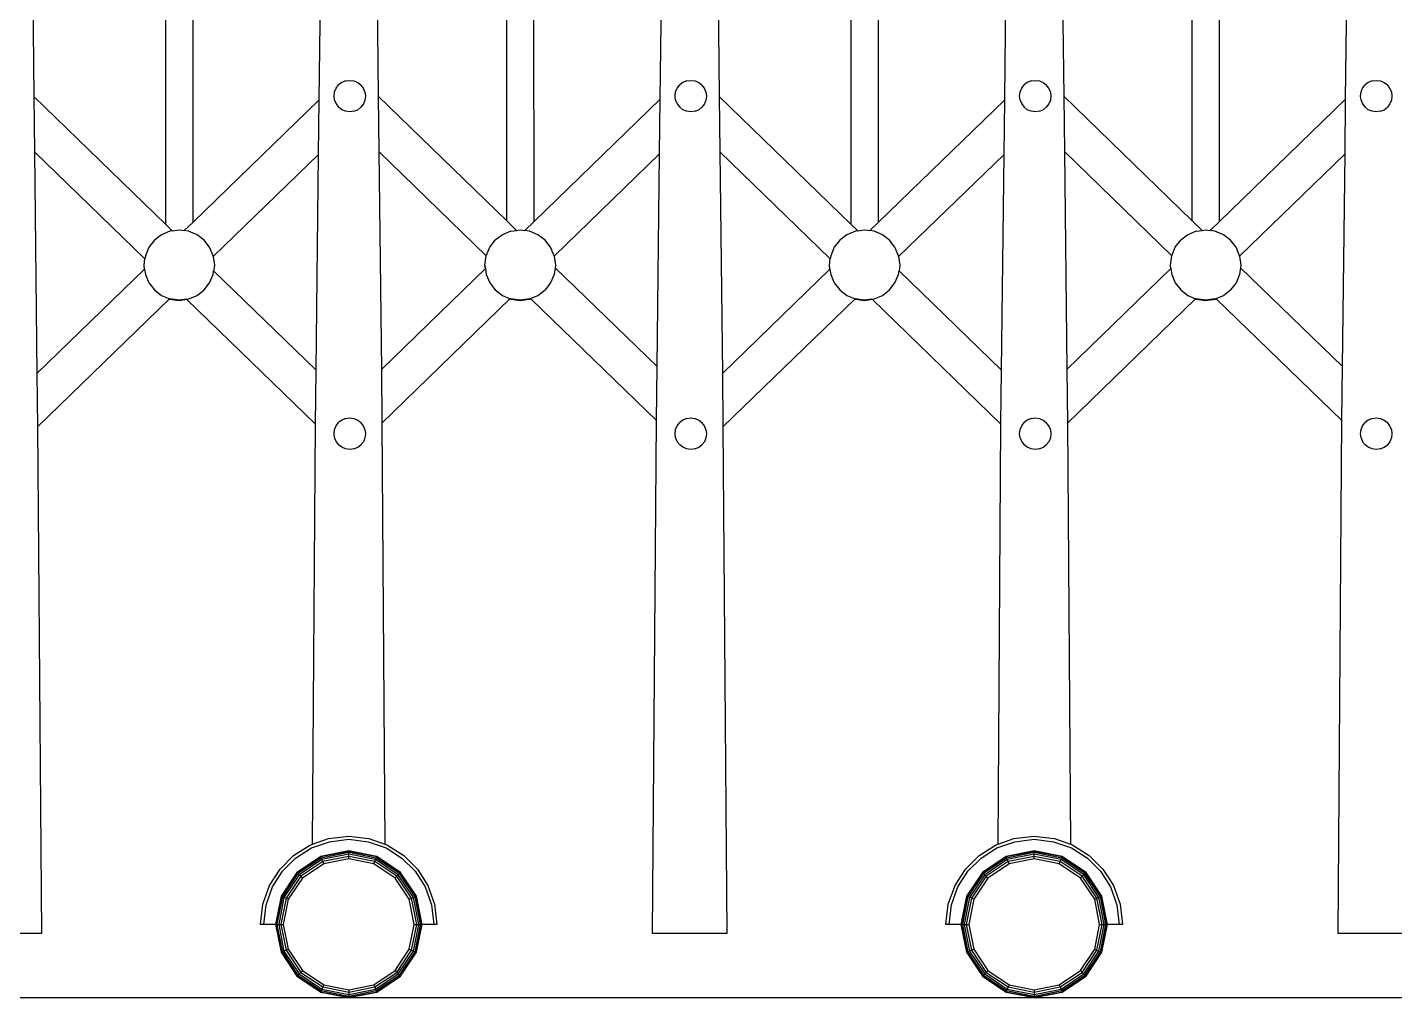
# Model space of a CAD drawing. Extents: x -4210259 to 293730, y -7499 to 868879.
# Drawn here: x -2198534 to -2197488, y 516937 to 517679 of the extents above; entities that cross this region are included whole.
import ezdxf

# ---------------------------------------------------------------- set-up
doc = ezdxf.new("R2010")
doc.units = 0
doc.header["$LTSCALE"] = 1000
doc.header["$MEASUREMENT"] = 0
doc.layers.add('A-SFCE', color=30, linetype='Continuous')

# ---------------------------------------------------------------- blocks, each defined once
blk = doc.blocks.new('A$C4A4B1E4B')
at = {"color": 250}
for p, q in [((-2369.8, 607.3), (-2369.9, 913.7)), ((-2349, 609.2), (-2349.1, 913.9)), ((-2109.1, 610.1), (-2109.2, 916.4)), ((-2088.3, 609.6), (-2088.4, 916.8)), ((-1845.7, 607.3), (-1845.8, 913.7)), ((-1824.9, 609.2), (-1825, 913.9)), ((-1585, 610.1), (-1585.1, 916.4)), ((-1564.2, 609.6), (-1564.3, 916.8)), ((-2252.5, 702.7), (-2251.2, 819)), ((-2208.7, 820), (-2207.4, 705.4)), ((-1991.8, 703.2), (-1990.4, 821.8)), ((-1728.4, 702.7), (-1727.1, 819)), ((-1684.6, 820), (-1683.3, 705.4)), ((-1467.7, 703.2), (-1466.3, 821.8)), ((-2472, 814.7), (-2470.8, 705.1)), ((-1947.9, 814.7), (-1946.7, 705.1)), ((-2240.8, 708.7), (-2239.5, 711.6)), ((-2239.5, 711.6), (-2237.7, 714)), ((-2235.2, 715.9), (-2237.7, 714)), ((-2232.4, 717.1), (-2235.2, 715.9)), ((-2232.4, 717.1), (-2229.2, 717.5)), ((-2229.2, 717.5), (-2226, 717.1)), ((-2226, 717.1), (-2223.1, 715.9)), ((-2223.1, 715.9), (-2220.7, 714)), ((-2218.8, 711.6), (-2220.7, 714)), ((-2217.6, 708.7), (-2218.8, 711.6)), ((-1980, 708.7), (-1978.8, 711.6)), ((-1978.8, 711.6), (-1976.9, 714)), ((-1974.5, 715.9), (-1976.9, 714)), ((-1971.6, 717.1), (-1974.5, 715.9)), ((-1971.6, 717.1), (-1968.4, 717.5)), ((-1968.4, 717.5), (-1965.2, 717.1)), ((-1965.2, 717.1), (-1962.4, 715.9)), ((-1962.4, 715.9), (-1959.9, 714)), ((-1958, 711.6), (-1959.9, 714)), ((-1956.8, 708.7), (-1958, 711.6)), ((-1716.6, 708.7), (-1715.4, 711.6)), ((-1715.4, 711.6), (-1713.6, 714)), ((-1711.1, 715.9), (-1713.6, 714)), ((-1708.2, 717.1), (-1711.1, 715.9)), ((-1708.2, 717.1), (-1705.1, 717.5)), ((-1705.1, 717.5), (-1701.9, 717.1)), ((-1701.9, 717.1), (-1699, 715.9)), ((-1699, 715.9), (-1696.6, 714)), ((-1694.7, 711.6), (-1696.6, 714)), ((-1693.5, 708.7), (-1694.7, 711.6)), ((-1455.9, 708.7), (-1454.7, 711.6)), ((-1454.7, 711.6), (-1452.8, 714)), ((-1450.4, 715.9), (-1452.8, 714)), ((-1447.5, 717.1), (-1450.4, 715.9)), ((-1447.5, 717.1), (-1444.3, 717.5)), ((-1444.3, 717.5), (-1441.1, 717.1)), ((-1441.1, 717.1), (-1438.2, 715.9)), ((-1438.2, 715.9), (-1435.8, 714)), ((-1433.9, 711.6), (-1435.8, 714)), ((-1432.7, 708.7), (-1433.9, 711.6)), ((-2470.8, 705.1), (-2369.8, 607.3)), ((-2470.8, 705.1), (-2470.3, 662.9)), ((-2349, 609.2), (-2252.5, 702.7)), ((-2253, 660.9), (-2252.5, 702.7)), ((-2241.2, 705.5), (-2240.8, 708.7)), ((-2240.8, 702.3), (-2241.2, 705.5)), ((-2240.8, 702.3), (-2239.5, 699.5)), ((-2217.6, 702.3), (-2218.8, 699.5)), ((-2217.6, 708.7), (-2217.1, 705.5)), ((-2217.1, 705.5), (-2217.6, 702.3)), ((-2207.4, 705.4), (-2109.1, 610.1)), ((-2207.4, 705.4), (-2206.9, 663.2)), ((-2088.3, 609.6), (-1991.8, 703.2)), ((-1992.3, 661.3), (-1991.8, 703.2)), ((-1980.4, 705.5), (-1980, 708.7)), ((-1980, 702.3), (-1980.4, 705.5)), ((-1980, 702.3), (-1978.8, 699.5)), ((-1956.8, 702.3), (-1958, 699.5)), ((-1956.8, 708.7), (-1956.4, 705.5)), ((-1956.4, 705.5), (-1956.8, 702.3)), ((-1946.7, 705.1), (-1845.7, 607.3)), ((-1946.7, 705.1), (-1946.2, 662.9)), ((-1824.9, 609.2), (-1728.4, 702.7)), ((-1728.9, 660.9), (-1728.4, 702.7)), ((-1717.1, 705.5), (-1716.6, 708.7)), ((-1716.6, 702.3), (-1717.1, 705.5)), ((-1716.6, 702.3), (-1715.4, 699.5)), ((-1693.5, 702.3), (-1694.7, 699.5)), ((-1693.5, 708.7), (-1693, 705.5)), ((-1693, 705.5), (-1693.5, 702.3)), ((-1683.3, 705.4), (-1585, 610.1)), ((-1683.3, 705.4), (-1682.8, 663.2)), ((-1564.2, 609.6), (-1467.7, 703.2)), ((-1468.1, 661.3), (-1467.7, 703.2)), ((-1456.3, 705.5), (-1455.9, 708.7)), ((-1455.9, 702.3), (-1456.3, 705.5)), ((-1455.9, 702.3), (-1454.7, 699.5)), ((-1432.7, 702.3), (-1433.9, 699.5)), ((-1432.7, 708.7), (-1432.3, 705.5)), ((-1432.3, 705.5), (-1432.7, 702.3)), ((-2239.5, 699.5), (-2237.7, 697)), ((-2235.2, 695.1), (-2237.7, 697)), ((-2232.4, 693.9), (-2235.2, 695.1)), ((-2229.2, 693.5), (-2232.4, 693.9)), ((-2226, 693.9), (-2229.2, 693.5)), ((-2226, 693.9), (-2223.1, 695.1)), ((-2223.1, 695.1), (-2220.7, 697)), ((-2218.8, 699.5), (-2220.7, 697)), ((-1978.8, 699.5), (-1976.9, 697)), ((-1974.5, 695.1), (-1976.9, 697)), ((-1971.6, 693.9), (-1974.5, 695.1)), ((-1968.4, 693.5), (-1971.6, 693.9)), ((-1965.2, 693.9), (-1968.4, 693.5)), ((-1965.2, 693.9), (-1962.4, 695.1)), ((-1962.4, 695.1), (-1959.9, 697)), ((-1958, 699.5), (-1959.9, 697)), ((-1715.4, 699.5), (-1713.6, 697)), ((-1711.1, 695.1), (-1713.6, 697)), ((-1708.2, 693.9), (-1711.1, 695.1)), ((-1705.1, 693.5), (-1708.2, 693.9)), ((-1701.9, 693.9), (-1705.1, 693.5)), ((-1701.9, 693.9), (-1699, 695.1)), ((-1699, 695.1), (-1696.6, 697)), ((-1694.7, 699.5), (-1696.6, 697)), ((-1454.7, 699.5), (-1452.8, 697)), ((-1450.4, 695.1), (-1452.8, 697)), ((-1447.5, 693.9), (-1450.4, 695.1)), ((-1444.3, 693.5), (-1447.5, 693.9)), ((-1441.1, 693.9), (-1444.3, 693.5)), ((-1441.1, 693.9), (-1438.2, 695.1)), ((-1438.2, 695.1), (-1435.8, 697)), ((-1433.9, 699.5), (-1435.8, 697)), ((-2385.9, 581), (-2470.3, 662.9)), ((-2470.3, 662.9), (-2468.4, 493.5)), ((-2253, 660.9), (-2333.6, 582.8)), ((-2254.9, 495.9), (-2253, 660.9)), ((-2124.8, 583.5), (-2206.9, 663.2)), ((-2206.9, 663.2), (-2205, 496.5)), ((-1992.3, 661.3), (-2072.9, 583.2)), ((-1994.1, 498.7), (-1992.3, 661.3)), ((-1861.8, 581), (-1946.2, 662.9)), ((-1946.2, 662.9), (-1944.3, 493.5)), ((-1728.9, 660.9), (-1809.5, 582.8)), ((-1730.8, 495.9), (-1728.9, 660.9)), ((-1600.7, 583.5), (-1682.8, 663.2)), ((-1682.8, 663.2), (-1680.9, 496.5)), ((-1468.1, 661.3), (-1548.8, 583.2)), ((-1470, 498.7), (-1468.1, 661.3)), ((-2369.8, 607.3), (-2364.9, 602.5)), ((-2355.7, 602.7), (-2349, 609.2)), ((-2109.1, 610.1), (-2101.6, 602.8)), ((-2088.3, 609.6), (-2095.4, 602.7)), ((-1845.7, 607.3), (-1840.8, 602.5)), ((-1831.6, 602.7), (-1824.9, 609.2)), ((-1585, 610.1), (-1577.5, 602.8)), ((-1564.2, 609.6), (-1571.3, 602.7)), ((-2373.2, 599.5), (-2378.6, 595.3)), ((-2366.7, 602.2), (-2373.2, 599.5)), ((-2364.9, 602.5), (-2366.7, 602.2)), ((-2364.9, 602.5), (-2359.6, 603.2)), ((-2359.6, 603.2), (-2355.7, 602.7)), ((-2352.5, 602.2), (-2355.7, 602.7)), ((-2346, 599.5), (-2352.5, 602.2)), ((-2340.6, 595.3), (-2346, 599.5)), ((-2112.4, 599.5), (-2117.9, 595.3)), ((-2106, 602.2), (-2112.4, 599.5)), ((-2106, 602.2), (-2101.6, 602.8)), ((-2101.6, 602.8), (-2098.9, 603.2)), ((-2098.9, 603.2), (-2095.4, 602.7)), ((-2091.7, 602.2), (-2095.4, 602.7)), ((-2085.3, 599.5), (-2091.7, 602.2)), ((-2079.8, 595.3), (-2085.3, 599.5)), ((-1849.1, 599.5), (-1854.5, 595.3)), ((-1842.6, 602.2), (-1849.1, 599.5)), ((-1840.8, 602.5), (-1842.6, 602.2)), ((-1840.8, 602.5), (-1835.5, 603.2)), ((-1835.5, 603.2), (-1831.6, 602.7)), ((-1828.3, 602.2), (-1831.6, 602.7)), ((-1821.9, 599.5), (-1828.3, 602.2)), ((-1816.5, 595.3), (-1821.9, 599.5)), ((-1588.3, 599.5), (-1593.8, 595.3)), ((-1581.9, 602.2), (-1588.3, 599.5)), ((-1581.9, 602.2), (-1577.5, 602.8)), ((-1577.5, 602.8), (-1574.8, 603.2)), ((-1574.8, 603.2), (-1571.3, 602.7)), ((-1567.6, 602.2), (-1571.3, 602.7)), ((-1561.2, 599.5), (-1567.6, 602.2)), ((-1555.7, 595.3), (-1561.2, 599.5)), ((-2382.8, 589.9), (-2385.5, 583.4)), ((-2378.6, 595.3), (-2382.8, 589.9)), ((-2336.4, 589.9), (-2340.6, 595.3)), ((-2333.7, 583.4), (-2336.4, 589.9)), ((-2124.8, 583.5), (-2122.1, 589.9)), ((-2122.1, 589.9), (-2117.9, 595.3)), ((-2075.6, 589.9), (-2079.8, 595.3)), ((-2072.9, 583.4), (-2075.6, 589.9)), ((-1858.7, 589.9), (-1861.4, 583.4)), ((-1854.5, 595.3), (-1858.7, 589.9)), ((-1812.3, 589.9), (-1816.5, 595.3)), ((-1809.5, 583.4), (-1812.3, 589.9)), ((-1600.7, 583.5), (-1598, 589.9)), ((-1598, 589.9), (-1593.8, 595.3)), ((-1551.5, 589.9), (-1555.7, 595.3)), ((-1548.8, 583.4), (-1551.5, 589.9)), ((-2386.5, 576.3), (-2385.9, 581)), ((-2386.5, 576.1), (-2386.5, 576.3)), ((-2386.5, 576), (-2386.5, 576.1)), ((-2386.1, 573.3), (-2386.5, 576.1)), ((-2386.1, 573.2), (-2386.5, 576)), ((-2385.5, 583.4), (-2385.9, 581)), ((-2333.6, 582.8), (-2333.7, 583.4)), ((-2333.6, 582.8), (-2332.7, 576.3)), ((-2332.7, 576.1), (-2333.3, 571.8)), ((-2332.7, 576), (-2333.3, 571.8)), ((-2332.7, 576.3), (-2332.7, 576.1)), ((-2332.7, 576.1), (-2332.7, 576)), ((-2125.8, 576.3), (-2124.8, 583.4)), ((-2125.7, 576.1), (-2125.8, 576.3)), ((-2125.8, 576), (-2125.7, 576.1)), ((-2125.4, 573.6), (-2125.8, 576)), ((-2125.4, 573.6), (-2125.7, 576.1)), ((-2124.8, 583.4), (-2124.8, 583.5)), ((-2072.9, 583.2), (-2072.9, 583.4)), ((-2072.9, 583.2), (-2072, 576.3)), ((-2072, 576.1), (-2072.2, 574.3)), ((-2072, 576), (-2072.2, 574.3)), ((-2072, 576.3), (-2072, 576.1)), ((-2072, 576.1), (-2072, 576)), ((-1862.4, 576.3), (-1861.8, 581)), ((-1862.4, 576.1), (-1862.4, 576.3)), ((-1862.4, 576), (-1862.4, 576.1)), ((-1862, 573.3), (-1862.4, 576.1)), ((-1862, 573.2), (-1862.4, 576)), ((-1861.4, 583.4), (-1861.8, 581)), ((-1809.5, 582.8), (-1809.5, 583.4)), ((-1809.5, 582.8), (-1808.6, 576.3)), ((-1808.6, 576.1), (-1809.2, 571.8)), ((-1808.6, 576), (-1809.2, 571.8)), ((-1808.6, 576.3), (-1808.6, 576.1)), ((-1808.6, 576.1), (-1808.6, 576)), ((-1601.7, 576.3), (-1600.7, 583.4)), ((-1601.6, 576.1), (-1601.7, 576.3)), ((-1601.7, 576), (-1601.6, 576.1)), ((-1601.3, 573.6), (-1601.7, 576)), ((-1601.3, 573.6), (-1601.6, 576.1)), ((-1600.7, 583.4), (-1600.7, 583.5)), ((-1548.8, 583.2), (-1548.8, 583.4)), ((-1548.8, 583.2), (-1547.8, 576.3)), ((-1547.9, 576.1), (-1548.1, 574.3)), ((-1547.8, 576), (-1548.1, 574.3)), ((-1547.8, 576.3), (-1547.9, 576.1)), ((-1547.9, 576.1), (-1547.8, 576)), ((-2468.4, 493.5), (-2386.1, 573.2)), ((-2386.1, 573.2), (-2386.1, 573.3)), ((-2386.1, 573.3), (-2385.5, 569.2)), ((-2385.5, 569.2), (-2382.8, 562.7)), ((-2336.4, 562.7), (-2333.7, 569.2)), ((-2333.7, 569.2), (-2333.3, 571.8)), ((-2333.3, 571.8), (-2254.9, 495.9)), ((-2333.3, 571.8), (-2333.3, 571.8)), ((-2205, 496.5), (-2125.4, 573.6)), ((-2125.4, 573.6), (-2124.8, 569.2)), ((-2125.4, 573.6), (-2125.4, 573.6)), ((-2124.8, 569.2), (-2122.1, 562.7)), ((-2072.9, 569.2), (-2075.6, 562.7)), ((-2072.2, 574.3), (-2072.9, 569.2)), ((-2072.2, 574.3), (-1994.1, 498.7)), ((-2072.2, 574.3), (-2072.2, 574.3)), ((-1944.3, 493.5), (-1862, 573.2)), ((-1862, 573.2), (-1862, 573.3)), ((-1862, 573.3), (-1861.4, 569.2)), ((-1861.4, 569.2), (-1858.7, 562.7)), ((-1812.3, 562.7), (-1809.5, 569.2)), ((-1809.5, 569.2), (-1809.2, 571.8)), ((-1809.2, 571.8), (-1730.8, 495.9)), ((-1809.2, 571.8), (-1809.2, 571.8)), ((-1680.9, 496.5), (-1601.3, 573.6)), ((-1601.3, 573.6), (-1600.7, 569.2)), ((-1601.3, 573.6), (-1601.3, 573.6)), ((-1600.7, 569.2), (-1598, 562.7)), ((-1548.8, 569.2), (-1551.5, 562.7)), ((-1548.1, 574.3), (-1548.8, 569.2)), ((-1548.1, 574.3), (-1470, 498.7)), ((-1548.1, 574.3), (-1548.1, 574.3)), ((-2382.8, 562.7), (-2378.6, 557.3)), ((-2378.6, 557.3), (-2373.2, 553.1)), ((-2346, 553.1), (-2340.6, 557.3)), ((-2340.6, 557.3), (-2336.4, 562.7)), ((-2122.1, 562.7), (-2117.9, 557.3)), ((-2117.9, 557.3), (-2112.4, 553.1)), ((-2085.3, 553.1), (-2079.8, 557.3)), ((-2075.6, 562.7), (-2079.8, 557.3)), ((-1858.7, 562.7), (-1854.5, 557.3)), ((-1854.5, 557.3), (-1849.1, 553.1)), ((-1821.9, 553.1), (-1816.5, 557.3)), ((-1816.5, 557.3), (-1812.3, 562.7)), ((-1598, 562.7), (-1593.8, 557.3)), ((-1593.8, 557.3), (-1588.3, 553.1)), ((-1561.2, 553.1), (-1555.7, 557.3)), ((-1551.5, 562.7), (-1555.7, 557.3)), ((-2367.2, 550.2), (-2467.9, 452.6)), ((-2373.2, 553.1), (-2366.9, 550.4)), ((-2366.9, 550.4), (-2367.2, 550.2)), ((-2366.7, 550.1), (-2367.2, 550.2)), ((-2366.7, 550.4), (-2366.9, 550.4)), ((-2359.6, 549.4), (-2366.7, 550.4)), ((-2359.6, 549.1), (-2366.7, 550.1)), ((-2354, 550.2), (-2359.6, 549.4)), ((-2353.7, 549.9), (-2359.6, 549.1)), ((-2354, 550.2), (-2352.5, 550.4)), ((-2353.7, 549.9), (-2354, 550.2)), ((-2255.4, 454.6), (-2353.7, 549.9)), ((-2352.5, 550.4), (-2346, 553.1)), ((-2106.7, 550.4), (-2204.6, 455.5)), ((-2112.4, 553.1), (-2106.5, 550.6)), ((-2106.5, 550.6), (-2106.7, 550.4)), ((-2106, 550.1), (-2106.7, 550.4)), ((-2106, 550.4), (-2106.5, 550.6)), ((-2098.9, 549.4), (-2106, 550.4)), ((-2098.9, 549.1), (-2106, 550.1)), ((-2091.7, 550.4), (-2098.9, 549.4)), ((-2091.7, 550.1), (-2098.9, 549.1)), ((-2091.7, 550.4), (-2090.9, 550.7)), ((-2091.7, 550.1), (-2090.7, 550.5)), ((-2090.9, 550.7), (-2085.3, 553.1)), ((-2090.7, 550.5), (-2090.9, 550.7)), ((-1994.6, 457.4), (-2090.7, 550.5)), ((-1843.1, 550.2), (-1943.8, 452.6)), ((-1849.1, 553.1), (-1842.8, 550.4)), ((-1842.8, 550.4), (-1843.1, 550.2)), ((-1842.6, 550.1), (-1843.1, 550.2)), ((-1842.6, 550.4), (-1842.8, 550.4)), ((-1835.5, 549.4), (-1842.6, 550.4)), ((-1835.5, 549.1), (-1842.6, 550.1)), ((-1829.9, 550.2), (-1835.5, 549.4)), ((-1829.6, 549.9), (-1835.5, 549.1)), ((-1829.9, 550.2), (-1828.3, 550.4)), ((-1829.6, 549.9), (-1829.9, 550.2)), ((-1731.3, 454.6), (-1829.6, 549.9)), ((-1828.3, 550.4), (-1821.9, 553.1)), ((-1582.6, 550.4), (-1680.4, 455.5)), ((-1588.3, 553.1), (-1582.4, 550.6)), ((-1582.4, 550.6), (-1582.6, 550.4)), ((-1581.9, 550.1), (-1582.6, 550.4)), ((-1581.9, 550.4), (-1582.4, 550.6)), ((-1574.8, 549.4), (-1581.9, 550.4)), ((-1574.8, 549.1), (-1581.9, 550.1)), ((-1567.6, 550.4), (-1574.8, 549.4)), ((-1567.6, 550.1), (-1574.8, 549.1)), ((-1567.6, 550.4), (-1566.8, 550.7)), ((-1567.6, 550.1), (-1566.6, 550.5)), ((-1566.8, 550.7), (-1561.2, 553.1)), ((-1566.6, 550.5), (-1566.8, 550.7)), ((-1470.5, 457.4), (-1566.6, 550.5)), ((-2468.4, 493.5), (-2467.9, 452.6)), ((-2255.4, 454.6), (-2254.9, 495.9)), ((-2205, 496.5), (-2204.6, 455.5)), ((-1994.6, 457.4), (-1994.1, 498.7)), ((-1944.3, 493.5), (-1943.8, 452.6)), ((-1731.3, 454.6), (-1730.8, 495.9)), ((-1680.9, 496.5), (-1680.4, 455.5)), ((-1470.5, 457.4), (-1470, 498.7)), ((-2467.9, 452.6), (-2464.9, 65.3)), ((-2257.6, 133.6), (-2255.4, 454.6)), ((-2241.2, 447.4), (-2240.8, 450.6)), ((-2240.8, 450.6), (-2239.5, 453.4)), ((-2239.5, 453.4), (-2237.7, 455.9)), ((-2235.2, 457.7), (-2237.7, 455.9)), ((-2232.4, 459), (-2235.2, 457.7)), ((-2232.4, 459), (-2229.2, 459.4)), ((-2229.2, 459.4), (-2226, 459)), ((-2226, 459), (-2223.1, 457.7)), ((-2223.1, 457.7), (-2220.7, 455.9)), ((-2218.8, 453.4), (-2220.7, 455.9)), ((-2217.6, 450.6), (-2218.8, 453.4)), ((-2217.6, 450.6), (-2217.1, 447.4)), ((-2204.6, 455.5), (-2202.3, 133.6)), ((-1997.6, 65.3), (-1994.6, 457.4)), ((-1980.4, 447.4), (-1980, 450.6)), ((-1980, 450.6), (-1978.8, 453.4)), ((-1978.8, 453.4), (-1976.9, 455.9)), ((-1974.5, 457.7), (-1976.9, 455.9)), ((-1971.6, 459), (-1974.5, 457.7)), ((-1971.6, 459), (-1968.4, 459.4)), ((-1968.4, 459.4), (-1965.2, 459)), ((-1965.2, 459), (-1962.4, 457.7)), ((-1962.4, 457.7), (-1959.9, 455.9)), ((-1958, 453.4), (-1959.9, 455.9)), ((-1956.8, 450.6), (-1958, 453.4)), ((-1956.8, 450.6), (-1956.4, 447.4)), ((-1943.8, 452.6), (-1940.8, 65.3)), ((-1733.5, 133.6), (-1731.3, 454.6)), ((-1717.1, 447.4), (-1716.6, 450.6)), ((-1716.6, 450.6), (-1715.4, 453.4)), ((-1715.4, 453.4), (-1713.6, 455.9)), ((-1711.1, 457.7), (-1713.6, 455.9)), ((-1708.2, 459), (-1711.1, 457.7)), ((-1708.2, 459), (-1705.1, 459.4)), ((-1705.1, 459.4), (-1701.9, 459)), ((-1701.9, 459), (-1699, 457.7)), ((-1699, 457.7), (-1696.6, 455.9)), ((-1694.7, 453.4), (-1696.6, 455.9)), ((-1693.5, 450.6), (-1694.7, 453.4)), ((-1693.5, 450.6), (-1693, 447.4)), ((-1680.4, 455.5), (-1678.2, 133.6)), ((-1473.5, 65.3), (-1470.5, 457.4)), ((-1456.3, 447.4), (-1455.9, 450.6)), ((-1455.9, 450.6), (-1454.7, 453.4)), ((-1454.7, 453.4), (-1452.8, 455.9)), ((-1450.4, 457.7), (-1452.8, 455.9)), ((-1447.5, 459), (-1450.4, 457.7)), ((-1447.5, 459), (-1444.3, 459.4)), ((-1444.3, 459.4), (-1441.1, 459)), ((-1441.1, 459), (-1438.2, 457.7)), ((-1438.2, 457.7), (-1435.8, 455.9)), ((-1433.9, 453.4), (-1435.8, 455.9)), ((-1432.7, 450.6), (-1433.9, 453.4)), ((-1432.7, 450.6), (-1432.3, 447.4)), ((-2240.8, 444.2), (-2241.2, 447.4)), ((-2240.8, 444.2), (-2239.5, 441.3)), ((-2239.5, 441.3), (-2237.7, 438.9)), ((-2218.8, 441.3), (-2220.7, 438.9)), ((-2217.6, 444.2), (-2218.8, 441.3)), ((-2217.1, 447.4), (-2217.6, 444.2)), ((-1980, 444.2), (-1980.4, 447.4)), ((-1980, 444.2), (-1978.8, 441.3)), ((-1978.8, 441.3), (-1976.9, 438.9)), ((-1958, 441.3), (-1959.9, 438.9)), ((-1956.8, 444.2), (-1958, 441.3)), ((-1956.4, 447.4), (-1956.8, 444.2)), ((-1716.6, 444.2), (-1717.1, 447.4)), ((-1716.6, 444.2), (-1715.4, 441.3)), ((-1715.4, 441.3), (-1713.6, 438.9)), ((-1694.7, 441.3), (-1696.6, 438.9)), ((-1693.5, 444.2), (-1694.7, 441.3)), ((-1693, 447.4), (-1693.5, 444.2)), ((-1455.9, 444.2), (-1456.3, 447.4)), ((-1455.9, 444.2), (-1454.7, 441.3)), ((-1454.7, 441.3), (-1452.8, 438.9)), ((-1433.9, 441.3), (-1435.8, 438.9)), ((-1432.7, 444.2), (-1433.9, 441.3)), ((-1432.3, 447.4), (-1432.7, 444.2)), ((-2235.2, 437), (-2237.7, 438.9)), ((-2232.4, 435.8), (-2235.2, 437)), ((-2229.2, 435.3), (-2232.4, 435.8)), ((-2226, 435.8), (-2229.2, 435.3)), ((-2226, 435.8), (-2223.1, 437)), ((-2223.1, 437), (-2220.7, 438.9)), ((-1974.5, 437), (-1976.9, 438.9)), ((-1971.6, 435.8), (-1974.5, 437)), ((-1968.4, 435.3), (-1971.6, 435.8)), ((-1965.2, 435.8), (-1968.4, 435.3)), ((-1965.2, 435.8), (-1962.4, 437)), ((-1962.4, 437), (-1959.9, 438.9)), ((-1711.1, 437), (-1713.6, 438.9)), ((-1708.2, 435.8), (-1711.1, 437)), ((-1705.1, 435.3), (-1708.2, 435.8)), ((-1701.9, 435.8), (-1705.1, 435.3)), ((-1701.9, 435.8), (-1699, 437)), ((-1699, 437), (-1696.6, 438.9)), ((-1450.4, 437), (-1452.8, 438.9)), ((-1447.5, 435.8), (-1450.4, 437)), ((-1444.3, 435.3), (-1447.5, 435.8)), ((-1441.1, 435.8), (-1444.3, 435.3)), ((-1441.1, 435.8), (-1438.2, 437)), ((-1438.2, 437), (-1435.8, 438.9)), ((-2257.6, 133.6), (-2245.4, 137.9)), ((-2245.4, 137.9), (-2230, 139.7)), ((-2244.8, 135.5), (-2230, 137.3)), ((-2230, 139.7), (-2214.5, 137.9)), ((-2230, 137.3), (-2215.1, 135.5)), ((-2214.5, 137.9), (-2202.3, 133.6)), ((-1733.5, 133.6), (-1721.3, 137.9)), ((-1721.3, 137.9), (-1705.8, 139.7)), ((-1720.7, 135.5), (-1705.8, 137.3)), ((-1705.8, 139.7), (-1690.4, 137.9)), ((-1705.8, 137.3), (-1691, 135.5)), ((-1690.4, 137.9), (-1678.2, 133.6)), ((-2272.1, 124.9), (-2259.6, 132.9)), ((-2270.6, 123), (-2258.5, 130.7)), ((-2259.6, 132.9), (-2257.6, 133.6)), ((-2258.5, 130.7), (-2244.8, 135.5)), ((-2230, 128.4), (-2251.4, 124.1)), ((-2230, 128.1), (-2251.3, 123.8)), ((-2230, 127.2), (-2251, 123)), ((-2230, 125.9), (-2250.5, 121.8)), ((-2208.5, 124.1), (-2230, 128.4)), ((-2230, 128.1), (-2230, 128.4)), ((-2208.6, 123.8), (-2230, 128.1)), ((-2230, 127.2), (-2230, 128.1)), ((-2208.9, 123), (-2230, 127.2)), ((-2230, 125.9), (-2230, 127.2)), ((-2209.5, 121.8), (-2230, 125.9)), ((-2230, 124.2), (-2230, 125.9)), ((-2215.1, 135.5), (-2201.4, 130.7)), ((-2202.3, 133.6), (-2200.3, 132.9)), ((-2201.4, 130.7), (-2189.3, 123)), ((-2200.3, 132.9), (-2187.8, 124.9)), ((-1748, 124.9), (-1735.5, 132.9)), ((-1746.5, 123), (-1734.4, 130.7)), ((-1735.5, 132.9), (-1733.5, 133.6)), ((-1734.4, 130.7), (-1720.7, 135.5)), ((-1705.8, 128.4), (-1727.3, 124.1)), ((-1705.8, 128.1), (-1727.2, 123.8)), ((-1705.8, 127.2), (-1726.9, 123)), ((-1705.8, 125.9), (-1726.4, 121.8)), ((-1684.4, 124.1), (-1705.8, 128.4)), ((-1705.8, 128.1), (-1705.8, 128.4)), ((-1684.5, 123.8), (-1705.8, 128.1)), ((-1705.8, 127.2), (-1705.8, 128.1)), ((-1684.8, 123), (-1705.8, 127.2)), ((-1705.8, 125.9), (-1705.8, 127.2)), ((-1685.3, 121.8), (-1705.8, 125.9)), ((-1705.8, 124.2), (-1705.8, 125.9)), ((-1691, 135.5), (-1677.3, 130.7)), ((-1678.2, 133.6), (-1676.2, 132.9)), ((-1677.3, 130.7), (-1665.2, 123)), ((-1676.2, 132.9), (-1663.7, 124.9)), ((-2282.5, 114.5), (-2272.1, 124.9)), ((-2280.6, 112.9), (-2270.6, 123)), ((-2251.4, 124.1), (-2269.6, 111.9)), ((-2251.3, 123.8), (-2269.4, 111.7)), ((-2251, 123), (-2268.8, 111.1)), ((-2250.5, 121.8), (-2267.8, 110.2)), ((-2249.8, 120.3), (-2266.7, 109)), ((-2249.1, 118.6), (-2265.4, 107.7)), ((-2251.3, 123.8), (-2251.4, 124.1)), ((-2251, 123), (-2251.3, 123.8)), ((-2250.5, 121.8), (-2251, 123)), ((-2249.8, 120.3), (-2250.5, 121.8)), ((-2230, 124.2), (-2249.8, 120.3)), ((-2249.1, 118.6), (-2249.8, 120.3)), ((-2230, 122.4), (-2249.1, 118.6)), ((-2210.1, 120.3), (-2230, 124.2)), ((-2230, 122.4), (-2230, 124.2)), ((-2210.8, 118.6), (-2230, 122.4)), ((-2210.8, 118.6), (-2210.1, 120.3)), ((-2194.6, 107.7), (-2210.8, 118.6)), ((-2210.1, 120.3), (-2209.5, 121.8)), ((-2193.3, 109), (-2210.1, 120.3)), ((-2209.5, 121.8), (-2208.9, 123)), ((-2192.1, 110.2), (-2209.5, 121.8)), ((-2208.9, 123), (-2208.6, 123.8)), ((-2191.1, 111.1), (-2208.9, 123)), ((-2208.6, 123.8), (-2208.5, 124.1)), ((-2190.5, 111.7), (-2208.6, 123.8)), ((-2190.3, 111.9), (-2208.5, 124.1)), ((-2189.3, 123), (-2179.3, 112.9)), ((-2187.8, 124.9), (-2177.4, 114.5)), ((-1758.4, 114.5), (-1748, 124.9)), ((-1756.5, 112.9), (-1746.5, 123)), ((-1727.3, 124.1), (-1745.5, 111.9)), ((-1727.2, 123.8), (-1745.3, 111.7)), ((-1726.9, 123), (-1744.7, 111.1)), ((-1726.4, 121.8), (-1743.7, 110.2)), ((-1725.7, 120.3), (-1742.6, 109)), ((-1725, 118.6), (-1741.2, 107.7)), ((-1727.2, 123.8), (-1727.3, 124.1)), ((-1726.9, 123), (-1727.2, 123.8)), ((-1726.4, 121.8), (-1726.9, 123)), ((-1725.7, 120.3), (-1726.4, 121.8)), ((-1705.8, 124.2), (-1725.7, 120.3)), ((-1725, 118.6), (-1725.7, 120.3)), ((-1705.8, 122.4), (-1725, 118.6)), ((-1686, 120.3), (-1705.8, 124.2)), ((-1705.8, 122.4), (-1705.8, 124.2)), ((-1686.7, 118.6), (-1705.8, 122.4)), ((-1686.7, 118.6), (-1686, 120.3)), ((-1670.4, 107.7), (-1686.7, 118.6)), ((-1686, 120.3), (-1685.3, 121.8)), ((-1669.1, 109), (-1686, 120.3)), ((-1685.3, 121.8), (-1684.8, 123)), ((-1668, 110.2), (-1685.3, 121.8)), ((-1684.8, 123), (-1684.5, 123.8)), ((-1667, 111.1), (-1684.8, 123)), ((-1684.5, 123.8), (-1684.4, 124.1)), ((-1666.4, 111.7), (-1684.5, 123.8)), ((-1666.2, 111.9), (-1684.4, 124.1)), ((-1665.2, 123), (-1655.2, 112.9)), ((-1663.7, 124.9), (-1653.3, 114.5)), ((-2290.5, 101.9), (-2282.5, 114.5)), ((-2288.3, 100.9), (-2280.6, 112.9)), ((-2269.6, 111.9), (-2281.7, 93.8)), ((-2269.4, 111.7), (-2281.5, 93.6)), ((-2268.8, 111.1), (-2280.7, 93.3)), ((-2267.8, 110.2), (-2279.5, 92.8)), ((-2266.7, 109), (-2277.9, 92.2)), ((-2265.4, 107.7), (-2276.2, 91.5)), ((-2269.4, 111.7), (-2269.6, 111.9)), ((-2268.8, 111.1), (-2269.4, 111.7)), ((-2267.8, 110.2), (-2268.8, 111.1)), ((-2266.7, 109), (-2267.8, 110.2)), ((-2265.4, 107.7), (-2266.7, 109)), ((-2194.6, 107.7), (-2193.3, 109)), ((-2183.7, 91.5), (-2194.6, 107.7)), ((-2193.3, 109), (-2192.1, 110.2)), ((-2182, 92.2), (-2193.3, 109)), ((-2192.1, 110.2), (-2191.1, 111.1)), ((-2180.5, 92.8), (-2192.1, 110.2)), ((-2191.1, 111.1), (-2190.5, 111.7)), ((-2179.2, 93.3), (-2191.1, 111.1)), ((-2190.5, 111.7), (-2190.3, 111.9)), ((-2178.5, 93.6), (-2190.5, 111.7)), ((-2178.2, 93.8), (-2190.3, 111.9)), ((-2179.3, 112.9), (-2171.6, 100.9)), ((-2177.4, 114.5), (-2169.4, 101.9)), ((-1766.4, 101.9), (-1758.4, 114.5)), ((-1764.2, 100.9), (-1756.5, 112.9)), ((-1745.5, 111.9), (-1757.6, 93.8)), ((-1745.3, 111.7), (-1757.4, 93.6)), ((-1744.7, 111.1), (-1756.6, 93.3)), ((-1743.7, 110.2), (-1755.3, 92.8)), ((-1742.6, 109), (-1753.8, 92.2)), ((-1741.2, 107.7), (-1752.1, 91.5)), ((-1745.3, 111.7), (-1745.5, 111.9)), ((-1744.7, 111.1), (-1745.3, 111.7)), ((-1743.7, 110.2), (-1744.7, 111.1)), ((-1742.6, 109), (-1743.7, 110.2)), ((-1741.2, 107.7), (-1742.6, 109)), ((-1670.4, 107.7), (-1669.1, 109)), ((-1659.6, 91.5), (-1670.4, 107.7)), ((-1669.1, 109), (-1668, 110.2)), ((-1657.9, 92.2), (-1669.1, 109)), ((-1668, 110.2), (-1667, 111.1)), ((-1656.4, 92.8), (-1668, 110.2)), ((-1667, 111.1), (-1666.4, 111.7)), ((-1655.1, 93.3), (-1667, 111.1)), ((-1666.4, 111.7), (-1666.2, 111.9)), ((-1654.3, 93.6), (-1666.4, 111.7)), ((-1654.1, 93.8), (-1666.2, 111.9)), ((-1655.2, 112.9), (-1647.5, 100.9)), ((-1653.3, 114.5), (-1645.3, 101.9)), ((-2295.6, 87.8), (-2290.5, 101.9)), ((-2293.2, 87.2), (-2288.3, 100.9)), ((-2171.6, 100.9), (-2166.7, 87.2)), ((-2169.4, 101.9), (-2164.3, 87.8)), ((-1771.5, 87.8), (-1766.4, 101.9)), ((-1769.1, 87.2), (-1764.2, 100.9)), ((-1647.5, 100.9), (-1642.6, 87.2)), ((-1645.3, 101.9), (-1640.2, 87.8)), ((-2297.4, 72.3), (-2295.6, 87.8)), ((-2294.9, 72.3), (-2293.2, 87.2)), ((-2281.7, 93.8), (-2286, 72.3)), ((-2281.5, 93.6), (-2285.7, 72.3)), ((-2280.7, 93.3), (-2284.9, 72.3)), ((-2279.5, 92.8), (-2283.5, 72.3)), ((-2277.9, 92.2), (-2281.9, 72.3)), ((-2281.5, 93.6), (-2281.7, 93.8)), ((-2280.7, 93.3), (-2281.5, 93.6)), ((-2279.5, 92.8), (-2280.7, 93.3)), ((-2276.2, 91.5), (-2280, 72.3)), ((-2277.9, 92.2), (-2279.5, 92.8)), ((-2276.2, 91.5), (-2277.9, 92.2)), ((-2183.7, 91.5), (-2182, 92.2)), ((-2179.9, 72.3), (-2183.7, 91.5)), ((-2182, 92.2), (-2180.5, 92.8)), ((-2178, 72.3), (-2182, 92.2)), ((-2180.5, 92.8), (-2179.2, 93.3)), ((-2176.4, 72.3), (-2180.5, 92.8)), ((-2179.2, 93.3), (-2178.5, 93.6)), ((-2175.1, 72.3), (-2179.2, 93.3)), ((-2178.5, 93.6), (-2178.2, 93.8)), ((-2174.2, 72.3), (-2178.5, 93.6)), ((-2173.9, 72.3), (-2178.2, 93.8)), ((-2166.7, 87.2), (-2165, 72.3)), ((-2164.3, 87.8), (-2162.5, 72.3)), ((-1773.3, 72.3), (-1771.5, 87.8)), ((-1770.8, 72.3), (-1769.1, 87.2)), ((-1757.6, 93.8), (-1761.9, 72.3)), ((-1757.4, 93.6), (-1761.6, 72.3)), ((-1756.6, 93.3), (-1760.7, 72.3)), ((-1755.3, 92.8), (-1759.4, 72.3)), ((-1753.8, 92.2), (-1757.8, 72.3)), ((-1757.4, 93.6), (-1757.6, 93.8)), ((-1756.6, 93.3), (-1757.4, 93.6)), ((-1755.3, 92.8), (-1756.6, 93.3)), ((-1752.1, 91.5), (-1755.9, 72.3)), ((-1753.8, 92.2), (-1755.3, 92.8)), ((-1752.1, 91.5), (-1753.8, 92.2)), ((-1659.6, 91.5), (-1657.9, 92.2)), ((-1655.8, 72.3), (-1659.6, 91.5)), ((-1657.9, 92.2), (-1656.4, 92.8)), ((-1653.9, 72.3), (-1657.9, 92.2)), ((-1656.4, 92.8), (-1655.1, 93.3)), ((-1652.3, 72.3), (-1656.4, 92.8)), ((-1655.1, 93.3), (-1654.3, 93.6)), ((-1651, 72.3), (-1655.1, 93.3)), ((-1654.3, 93.6), (-1654.1, 93.8)), ((-1650.1, 72.3), (-1654.3, 93.6)), ((-1649.8, 72.3), (-1654.1, 93.8)), ((-1642.6, 87.2), (-1640.9, 72.3)), ((-1640.2, 87.8), (-1638.4, 72.3)), ((-2464.9, 65.3), (-2521.7, 65.3)), ((-2294.9, 72.3), (-2297.4, 72.3)), ((-2286, 72.3), (-2294.9, 72.3)), ((-2286, 72.3), (-2281.7, 50.9)), ((-2286, 72.3), (-2285.7, 72.3)), ((-2285.7, 72.3), (-2281.5, 51)), ((-2285.7, 72.3), (-2284.9, 72.3)), ((-2284.9, 72.3), (-2280.7, 51.3)), ((-2284.9, 72.3), (-2283.5, 72.3)), ((-2283.5, 72.3), (-2279.5, 51.8)), ((-2283.5, 72.3), (-2281.9, 72.3)), ((-2281.9, 72.3), (-2277.9, 52.5)), ((-2281.9, 72.3), (-2280, 72.3)), ((-2280, 72.3), (-2276.2, 53.2)), ((-2183.7, 53.2), (-2179.9, 72.3)), ((-2182, 52.5), (-2178, 72.3)), ((-2180.5, 51.8), (-2176.4, 72.3)), ((-2179.9, 72.3), (-2178, 72.3)), ((-2179.2, 51.3), (-2175.1, 72.3)), ((-2178.5, 51), (-2174.2, 72.3)), ((-2178.2, 50.9), (-2173.9, 72.3)), ((-2178, 72.3), (-2176.4, 72.3)), ((-2176.4, 72.3), (-2175.1, 72.3)), ((-2175.1, 72.3), (-2174.2, 72.3)), ((-2174.2, 72.3), (-2173.9, 72.3)), ((-2165, 72.3), (-2173.9, 72.3)), ((-2162.5, 72.3), (-2165, 72.3)), ((-1940.8, 65.3), (-1997.6, 65.3)), ((-1770.8, 72.3), (-1773.3, 72.3)), ((-1761.9, 72.3), (-1770.8, 72.3)), ((-1761.9, 72.3), (-1757.6, 50.9)), ((-1761.9, 72.3), (-1761.6, 72.3)), ((-1761.6, 72.3), (-1757.4, 51)), ((-1761.6, 72.3), (-1760.7, 72.3)), ((-1760.7, 72.3), (-1756.6, 51.3)), ((-1760.7, 72.3), (-1759.4, 72.3)), ((-1759.4, 72.3), (-1755.3, 51.8)), ((-1759.4, 72.3), (-1757.8, 72.3)), ((-1757.8, 72.3), (-1753.8, 52.5)), ((-1757.8, 72.3), (-1755.9, 72.3)), ((-1755.9, 72.3), (-1752.1, 53.2)), ((-1659.6, 53.2), (-1655.8, 72.3)), ((-1657.9, 52.5), (-1653.9, 72.3)), ((-1656.4, 51.8), (-1652.3, 72.3)), ((-1655.8, 72.3), (-1653.9, 72.3)), ((-1655.1, 51.3), (-1651, 72.3)), ((-1654.3, 51), (-1650.1, 72.3)), ((-1654.1, 50.9), (-1649.8, 72.3)), ((-1653.9, 72.3), (-1652.3, 72.3)), ((-1652.3, 72.3), (-1651, 72.3)), ((-1651, 72.3), (-1650.1, 72.3)), ((-1650.1, 72.3), (-1649.8, 72.3)), ((-1640.9, 72.3), (-1649.8, 72.3)), ((-1638.4, 72.3), (-1640.9, 72.3)), ((-1416.7, 65.3), (-1473.5, 65.3)), ((-2277.9, 52.5), (-2279.5, 51.8)), ((-2276.2, 53.2), (-2277.9, 52.5)), ((-2277.9, 52.5), (-2266.7, 35.6)), ((-2276.2, 53.2), (-2265.4, 36.9)), ((-2194.6, 36.9), (-2183.7, 53.2)), ((-2193.3, 35.6), (-2182, 52.5)), ((-2183.7, 53.2), (-2182, 52.5)), ((-2182, 52.5), (-2180.5, 51.8)), ((-1753.8, 52.5), (-1755.3, 51.8)), ((-1752.1, 53.2), (-1753.8, 52.5)), ((-1753.8, 52.5), (-1742.6, 35.6)), ((-1752.1, 53.2), (-1741.2, 36.9)), ((-1670.4, 36.9), (-1659.6, 53.2)), ((-1669.1, 35.6), (-1657.9, 52.5)), ((-1659.6, 53.2), (-1657.9, 52.5)), ((-1657.9, 52.5), (-1656.4, 51.8)), ((-2281.5, 51), (-2281.7, 50.9)), ((-2281.7, 50.9), (-2269.6, 32.7)), ((-2280.7, 51.3), (-2281.5, 51)), ((-2281.5, 51), (-2269.4, 32.9)), ((-2279.5, 51.8), (-2280.7, 51.3)), ((-2280.7, 51.3), (-2268.8, 33.5)), ((-2279.5, 51.8), (-2267.8, 34.4)), ((-2192.1, 34.4), (-2180.5, 51.8)), ((-2191.1, 33.5), (-2179.2, 51.3)), ((-2190.5, 32.9), (-2178.5, 51)), ((-2190.3, 32.7), (-2178.2, 50.9)), ((-2180.5, 51.8), (-2179.2, 51.3)), ((-2179.2, 51.3), (-2178.5, 51)), ((-2178.5, 51), (-2178.2, 50.9)), ((-1757.4, 51), (-1757.6, 50.9)), ((-1757.6, 50.9), (-1745.5, 32.7)), ((-1756.6, 51.3), (-1757.4, 51)), ((-1757.4, 51), (-1745.3, 32.9)), ((-1755.3, 51.8), (-1756.6, 51.3)), ((-1756.6, 51.3), (-1744.7, 33.5)), ((-1755.3, 51.8), (-1743.7, 34.4)), ((-1668, 34.4), (-1656.4, 51.8)), ((-1667, 33.5), (-1655.1, 51.3)), ((-1666.4, 32.9), (-1654.3, 51)), ((-1666.2, 32.7), (-1654.1, 50.9)), ((-1656.4, 51.8), (-1655.1, 51.3)), ((-1655.1, 51.3), (-1654.3, 51)), ((-1654.3, 51), (-1654.1, 50.9)), ((-2269.4, 32.9), (-2269.6, 32.7)), ((-2269.6, 32.7), (-2251.4, 20.5)), ((-2268.8, 33.5), (-2269.4, 32.9)), ((-2269.4, 32.9), (-2251.3, 20.8)), ((-2267.8, 34.4), (-2268.8, 33.5)), ((-2268.8, 33.5), (-2251, 21.6)), ((-2266.7, 35.6), (-2267.8, 34.4)), ((-2267.8, 34.4), (-2250.5, 22.8)), ((-2265.4, 36.9), (-2266.7, 35.6)), ((-2266.7, 35.6), (-2249.8, 24.4)), ((-2265.4, 36.9), (-2249.1, 26.1)), ((-2210.8, 26.1), (-2194.6, 36.9)), ((-2210.1, 24.4), (-2193.3, 35.6)), ((-2209.5, 22.8), (-2192.1, 34.4)), ((-2208.9, 21.6), (-2191.1, 33.5)), ((-2208.6, 20.8), (-2190.5, 32.9)), ((-2208.5, 20.5), (-2190.3, 32.7)), ((-2194.6, 36.9), (-2193.3, 35.6)), ((-2193.3, 35.6), (-2192.1, 34.4)), ((-2192.1, 34.4), (-2191.1, 33.5)), ((-2191.1, 33.5), (-2190.5, 32.9)), ((-2190.5, 32.9), (-2190.3, 32.7)), ((-1745.3, 32.9), (-1745.5, 32.7)), ((-1745.5, 32.7), (-1727.3, 20.5)), ((-1744.7, 33.5), (-1745.3, 32.9)), ((-1745.3, 32.9), (-1727.2, 20.8)), ((-1743.7, 34.4), (-1744.7, 33.5)), ((-1744.7, 33.5), (-1726.9, 21.6)), ((-1742.6, 35.6), (-1743.7, 34.4)), ((-1743.7, 34.4), (-1726.4, 22.8)), ((-1741.2, 36.9), (-1742.6, 35.6)), ((-1742.6, 35.6), (-1725.7, 24.4)), ((-1741.2, 36.9), (-1725, 26.1)), ((-1686.7, 26.1), (-1670.4, 36.9)), ((-1686, 24.4), (-1669.1, 35.6)), ((-1685.3, 22.8), (-1668, 34.4)), ((-1684.8, 21.6), (-1667, 33.5)), ((-1684.5, 20.8), (-1666.4, 32.9)), ((-1684.4, 20.5), (-1666.2, 32.7)), ((-1670.4, 36.9), (-1669.1, 35.6)), ((-1669.1, 35.6), (-1668, 34.4)), ((-1668, 34.4), (-1667, 33.5)), ((-1667, 33.5), (-1666.4, 32.9)), ((-1666.4, 32.9), (-1666.2, 32.7)), ((-2251, 21.6), (-2251.3, 20.8)), ((-2250.5, 22.8), (-2251, 21.6)), ((-2251, 21.6), (-2230, 17.4)), ((-2249.8, 24.4), (-2250.5, 22.8)), ((-2250.5, 22.8), (-2230, 18.7)), ((-2249.1, 26.1), (-2249.8, 24.4)), ((-2249.8, 24.4), (-2230, 20.4)), ((-2249.1, 26.1), (-2230, 22.3)), ((-2230, 22.3), (-2210.8, 26.1)), ((-2230, 20.4), (-2210.1, 24.4)), ((-2230, 18.7), (-2209.5, 22.8)), ((-2230, 22.3), (-2230, 20.4)), ((-2230, 17.4), (-2208.9, 21.6)), ((-2210.8, 26.1), (-2210.1, 24.4)), ((-2210.1, 24.4), (-2209.5, 22.8)), ((-2209.5, 22.8), (-2208.9, 21.6)), ((-2208.9, 21.6), (-2208.6, 20.8)), ((-1726.9, 21.6), (-1727.2, 20.8)), ((-1726.4, 22.8), (-1726.9, 21.6)), ((-1726.9, 21.6), (-1705.8, 17.4)), ((-1725.7, 24.4), (-1726.4, 22.8)), ((-1726.4, 22.8), (-1705.8, 18.7)), ((-1725, 26.1), (-1725.7, 24.4)), ((-1725.7, 24.4), (-1705.8, 20.4)), ((-1725, 26.1), (-1705.8, 22.3)), ((-1705.8, 22.3), (-1686.7, 26.1)), ((-1705.8, 20.4), (-1686, 24.4)), ((-1705.8, 18.7), (-1685.3, 22.8)), ((-1705.8, 22.3), (-1705.8, 20.4)), ((-1705.8, 17.4), (-1684.8, 21.6)), ((-1686.7, 26.1), (-1686, 24.4)), ((-1686, 24.4), (-1685.3, 22.8)), ((-1685.3, 22.8), (-1684.8, 21.6)), ((-1684.8, 21.6), (-1684.5, 20.8)), ((-2251.3, 20.8), (-2251.4, 20.5)), ((-2251.4, 20.5), (-2230, 16.3)), ((-2251.3, 20.8), (-2230, 16.6)), ((-2230, 16.6), (-2208.6, 20.8)), ((-2230, 16.3), (-2208.5, 20.5)), ((-2230, 20.4), (-2230, 18.7)), ((-2230, 18.7), (-2230, 17.4)), ((-2230, 17.4), (-2230, 16.6)), ((-2230, 16.6), (-2230, 16.3)), ((-2208.6, 20.8), (-2208.5, 20.5)), ((-1727.2, 20.8), (-1727.3, 20.5)), ((-1727.3, 20.5), (-1705.8, 16.3)), ((-1727.2, 20.8), (-1705.8, 16.6)), ((-1705.8, 16.6), (-1684.5, 20.8)), ((-1705.8, 16.3), (-1684.4, 20.5)), ((-1705.8, 20.4), (-1705.8, 18.7)), ((-1705.8, 18.7), (-1705.8, 17.4)), ((-1705.8, 17.4), (-1705.8, 16.6)), ((-1705.8, 16.6), (-1705.8, 16.3)), ((-1684.5, 20.8), (-1684.4, 20.5))]:
    blk.add_line(p, q, dxfattribs=at)

msp = doc.modelspace()

# ---------------------------------------------------------------- linework, layer by layer
at = {"layer": 'A-SFCE'}
msp.add_lwpolyline([(-2282616.7, 516937.5), (-2171902.9, 516937.5)], dxfattribs=at)

# ---------------------------------------------------------------- block references
msp.add_blockref('A$C4A4B1E4B', (-2196058.1, 516921.2))

doc.saveas('drawing.dxf')
